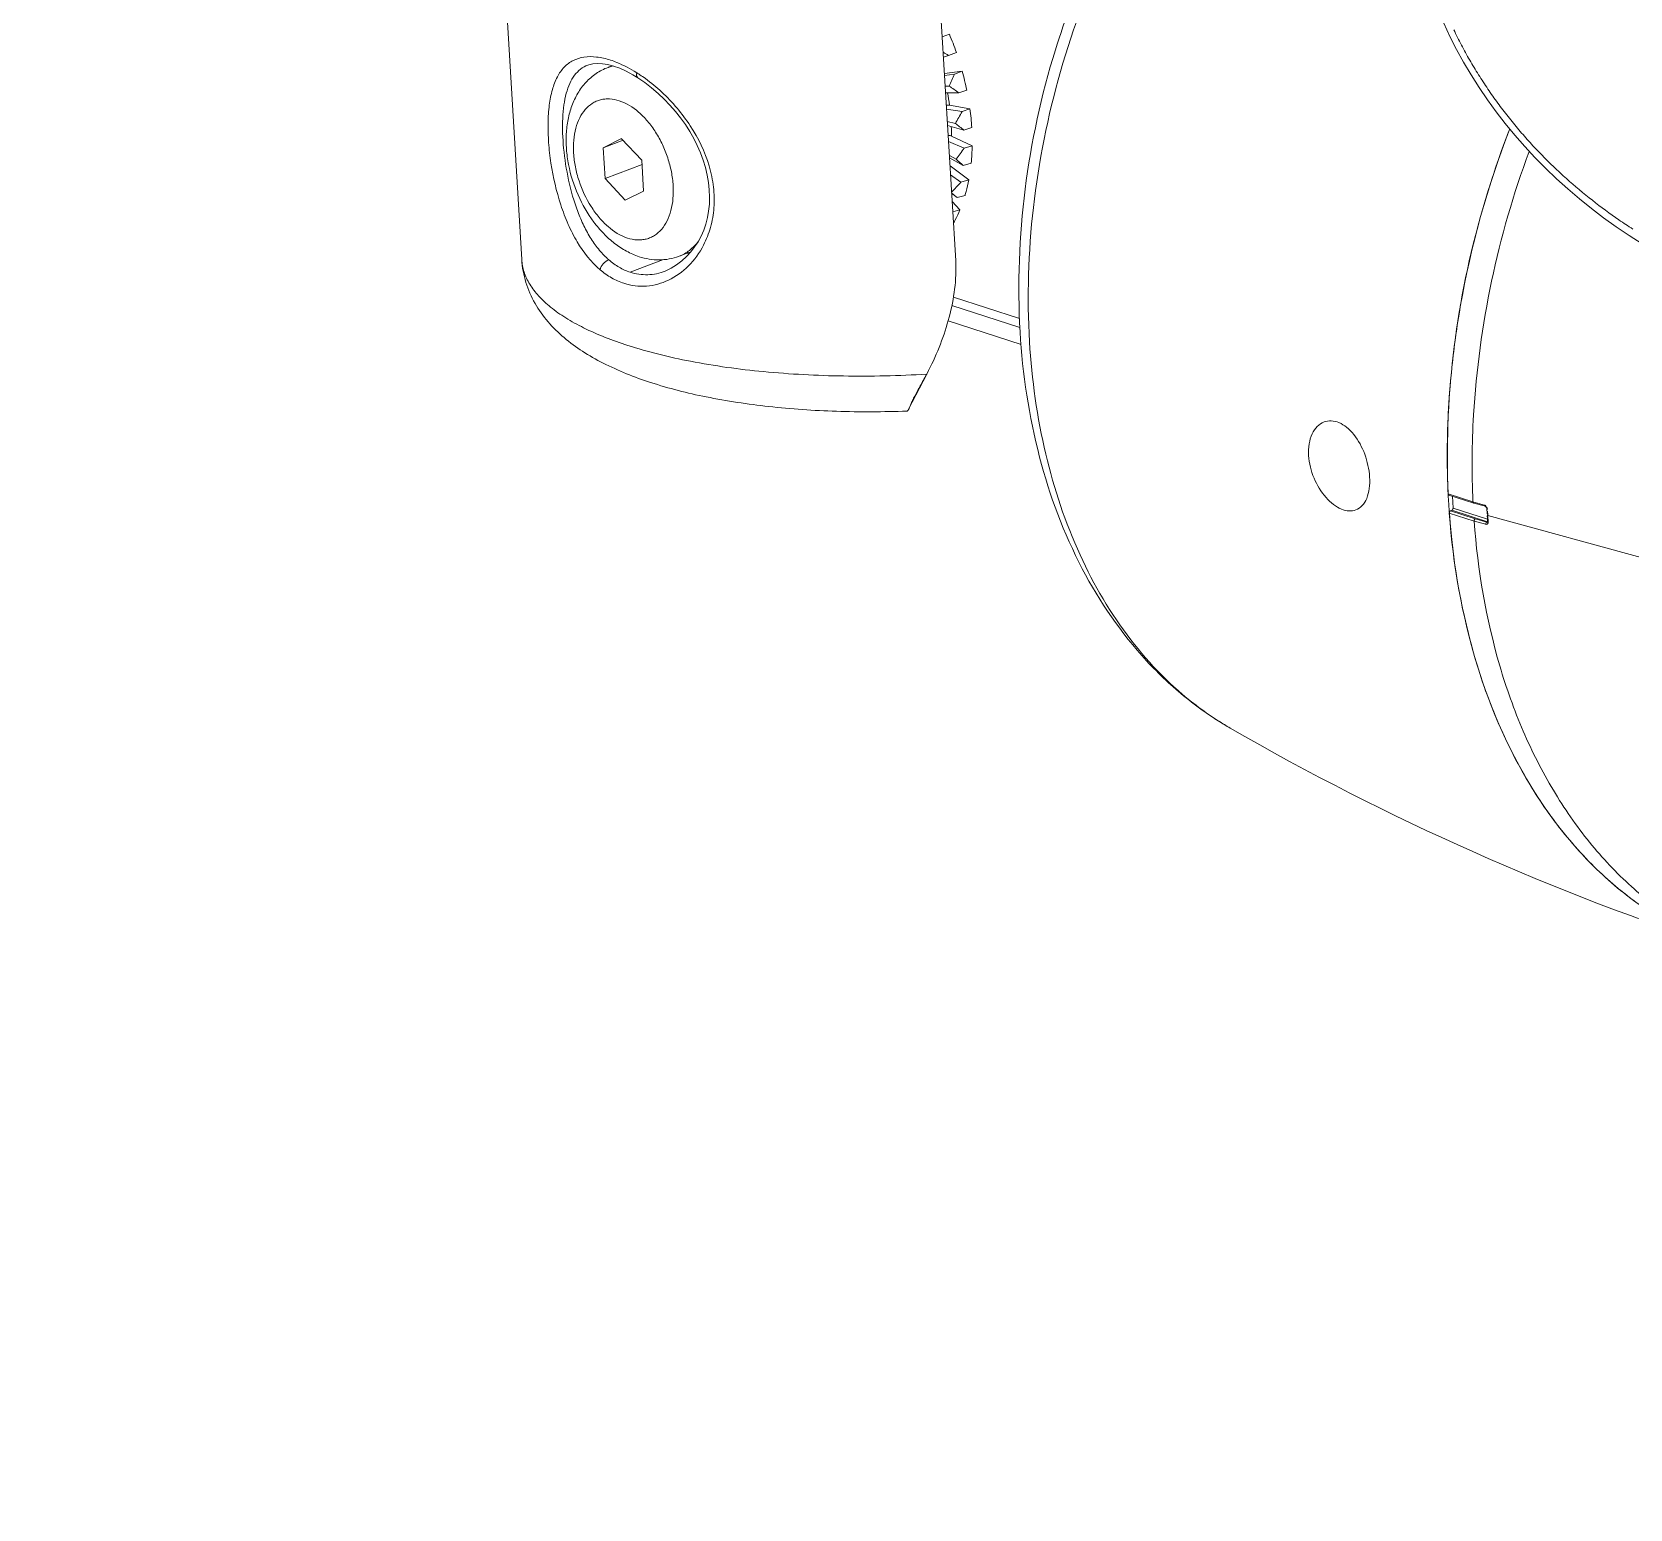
# Model space of a CAD drawing. Header units: millimetres. Extents: x 7106 to 73427, y -466 to 50348.
# Drawn here: x 28582 to 30520, y -461 to 1330 of the extents above; entities that cross this region are included whole.
import ezdxf

# ---------------------------------------------------------------- set-up
doc = ezdxf.new("R2010")
doc.units = ezdxf.units.MM
doc.linetypes.add('PDF_IMPORT', pattern=[1, 0.8, -0.2])
doc.layers.add('Cotas', color=1, linetype='Continuous')

# ---------------------------------------------------------------- blocks, each defined once
blk = doc.blocks.new('IB9389-HM EHM OK')
at = {"color": 1}
blk.add_wipeout([(153.89, 404.83), (155.96, 426.05), (156.41, 430.57), (156.38, 437.04), (154.93, 443.98), (151.66, 451.58), (136.79, 469.66), (121.53, 481.29), (94.57, 496.16), (65.62, 507.94), (33.52, 517.95), (-11.46, 528.22), (-52.49, 534.65), (-84.09, 537.96), (-106.97, 539.52), (-152.99, 540.53), (-202.03, 538.34), (-252.69, 531.86), (-297.24, 521.18), (-319.46, 513.13), (-338.53, 503.6), (-356.99, 489.67), (-367.65, 474.37), (-370.14, 464.51), (-370.39, 457.49), (-371.34, 415.98), (-371.37, 406.67), (-370.21, 399.19), (-366.57, 389.2), (-361.64, 380.82), (-345.8, 363.92), (-311.05, 341.89), (-286.31, 331.11), (-254.92, 320.59), (-255.02, 316.5), (-255.34, 302.48), (-258.02, 185.49), (-258.83, 150), (-261.25, 105.95), (-263.65, 65.97), (-267.7, 69.25), (-288.77, 83.54), (-314.38, 95.44), (-331.78, 100.37), (-346.48, 102.45), (-356.02, 103.05), (-371.74, 111.63), (-398.1, 120.21), (-407.19, 122.9), (-435, 125.13), (-460.01, 123.05), (-487.19, 116.54), (-500.44, 111.45), (-1226.28, -124.62), (-1242.22, -129.01), (-1265.55, -141.13), (-1278.69, -152.62), (-1285.54, -160.36), (-1295.27, -174.64), (-1300.96, -185.76), (-1302.72, -190.3), (-1303.24, -195.2), (-1302.49, -198.24), (-1301.72, -200.53), (-1296.26, -202.86), (-1288.19, -205.57), (-1285.43, -206.81), (-1276.09, -205.59), (-1243.66, -198.76), (-1211.69, -192.09), (-1192.58, -188.13), (-1187.22, -187.03), (-1191.61, -196.45), (-1199.05, -216.95), (-1203.63, -234.97), (-1206.5, -251.73), (-1208.72, -285.93), (-1206.01, -324.7), (-1198.89, -360.31), (-1185.84, -399.2), (-1170.35, -431.37), (-1155.92, -454.59), (-1127.28, -489.29), (-1095.09, -516.15), (-1060.07, -534.56), (-1027.71, -542.88), (-981.44, -541.1), (-934.42, -525.17), (-753.03, -466.4), (-647.75, -432.29), (-602.86, -413.06), (-516.79, -386.79), (-423.07, -359.43), (-383.58, -342.04), (-336.6, -327.61), (-275.71, -298.65), (-223.06, -265.49), (-198.09, -233.66), (-188.7, -214.42), (-180.85, -190.9), (-176.54, -170.09), (-174.57, -153.13), (-166.19, -150.42), (-157.02, -147.45), (-150.25, -145.25), (-146.9, -154.96), (-143.04, -163.12), (-138.3, -171.93), (-136.48, -175.46), (-123.77, -175.7), (-93.08, -174.26), (-59.88, -168.58), (-31.24, -157.53), (-18.9, -148.35), (-14, -142.61), (-9.34, -133.7), (-7.78, -126.86), (-5.99, -99.44), (-1.62, -26.96), (2.89, 48.04), (5.79, 96.19), (9.34, 144.52), (19.13, 244.78), (24.88, 303.7), (37.62, 306.01), (72.04, 314.52), (99.9, 324.84), (123.27, 337.84), (141.05, 354.34), (148.33, 366.83), (151.56, 380.99)], dxfattribs=at)
at = {"layer": 'Cotas', "color": 1, "lineweight": 13}
for points in [[(-319.45, -47.85, -0.010531), (-322.03, -52.99, -0.009346), (-324.79, -58.01, -0.008094), (-327.75, -62.93, -0.009343), (-330.88, -67.72, -0.009116), (-334.17, -72.39, -0.008403), (-337.63, -76.93, -0.008423), (-341.24, -81.34, -0.00783), (-344.99, -85.62, -0.016581), (-352.9, -93.74, -0.007808), (-357.15, -97.67, -0.016845), (-365.83, -104.94, -0.016764), (-374.72, -111.47, -0.008514), (-379.39, -114.56, -0.007511)], [(7.48, 127.54, -0.035442), (7.51, 124.75), (-7.51, -124.75, -0.060477), (-8.91, -132.39, -0.055689), (-11.96, -139.42, -0.047419), (-16.32, -145.6, -0.039087), (-21.68, -150.89, -0.03193), (-27.84, -155.46, -0.026153), (-34.74, -159.42, -0.039413), (-50.65, -165.9, -0.028721), (-69.25, -170.72, -0.022614), (-90.18, -173.94, -0.019315), (-112.83, -175.53, -0.017622), (-136.48, -175.46)], [(-186.15, -54.59, 0.028889), (-197.47, -24.2, 0.055252), (-226.69, 26.51, 0.062495), (-264.68, 66.83, 0.035914), (-286.1, 81.97, 0.039595), (-308.61, 93.25, 0.043896), (-331.78, 100.37, 0.047463), (-355.12, 103.07, -0.03724), (-337.9, 101.18, -0.035172), (-320.71, 96.78, -0.061741), (-286.8, 80.47, -0.052852), (-255, 54.91, -0.04606), (-226.98, 21.45, -0.04201), (-204.19, -18.17, -0.040366), (-187.83, -61.87, -0.040913), (-178.77, -107.37, -0.043603), (-177.47, -152.27, -0.042975), (-182.92, -189.91, -0.049209), (-194.39, -223.62, -0.057078), (-211.38, -252.03, -0.064812), (-233.2, -273.92, -0.003473), (-234.15, -274.64, -0.018214), (-240.74, -279.19, -0.009882), (-244.61, -281.54)], [(-137.01, -174.84), (-143.04, -163.12), (-143.69, -161.86, -0.054862), (-150.59, -144, -0.032882), (-152.41, -134.64, -0.045153), (-152.76, -125.18), (-146.72, -24.68, 0.034269), (-163.45, -7.36, 0.028277), (-182.3, 7.9, 0.028946), (-202, 20.46, 0.016958), (-211.65, 25.43, 0.020285), (-220.86, 29.35)], [(-148.26, -50.27), (-150.64, -49.35, 0.017062), (-153, -55.49), (-150.39, -56.46), (-148.66, -56.99)], [(-330.16, -213.36), (-326.28, -212.3, -0.053316), (-334.87, -260.74, -0.030047), (-342.71, -282.57, -0.032557), (-352.78, -302.33, -0.035748), (-364.9, -319.75, -0.039045), (-378.91, -334.55, -0.041807), (-394.58, -346.5, -0.043358), (-411.68, -355.43, -0.01907), (-419.87, -358.45), (-411.54, -355.74, 0.004658), (-410.86, -355.51, 0.052457), (-244.61, -281.54, 0.038494), (-229.91, -271.45, 0.036975), (-216.66, -259.05, 0.065724), (-195.12, -228.23, 0.056678), (-180.85, -190.9, 0.048882), (-174.29, -148.96, 0.089467), (-186.15, -54.59)], [(-26.1, -118.89, 0.030526), (-23.07, -112.99, 0.025098), (-20.58, -106.47, 0.041554), (-17.3, -92.53, 0.019443), (-16.52, -85.6, 0.022179), (-16.33, -79.03, 0.027059), (-16.74, -73.06, 0.038382), (-17.77, -67.9, 0.05219), (-19.44, -63.63, 0.069354), (-21.76, -60.37, 0.083461), (-24.73, -58.16, 0.080541), (-28.34, -57.03, 0.067059), (-32.54, -56.99, 0.052101), (-37.23, -58.03, 0.016733), (-39.35, -58.8, 0.043297), (-45.99, -62.25, 0.005733), (-47.04, -62.93, 0.0102), (-48.9, -64.22, 0.029805), (-54.37, -68.73, 0.060121), (-63.92, -80.04, 0.07274), (-70.22, -93.44, 0.042679), (-71.67, -100.5, 0.046493), (-71.83, -107.44, 0.049875), (-70.69, -114, 0.050411), (-68.38, -119.92, 0.078267), (-63.26, -126.95, 0.084903), (-56.67, -131.65, 0.092892), (-49.26, -133.63, 0.097012), (-41.72, -132.71, 0.052503), (-37.61, -130.89, 0.046379), (-33.77, -128.18)], [(-154.94, -61.75, 0.016523), (-156.45, -68.07), (-153.83, -68.98), (-149.38, -68.94)], [(-150.55, -66.74, -0.004792), (-152.32, -62.69), (-154.94, -61.75), (-148.99, -62.51)], [(-36.4, -60.46, -0.05959), (-32.42, -62.53, -0.056554), (-29.01, -65.48, -0.050873), (-26.29, -69.12, -0.045787), (-24.3, -73.3, -0.040124), (-23.02, -77.89, -0.036361), (-22.43, -82.75, -0.033865), (-22.49, -87.83, -0.030105), (-23.18, -93, -0.055158), (-26.37, -103.14, -0.057596), (-31.65, -112.22, -0.032067), (-34.94, -116.08, -0.03601), (-38.6, -119.36, -0.039487), (-42.58, -121.96, -0.044915), (-46.82, -123.8, -0.037307), (-50.19, -124.6, -0.086519), (-56.9, -124.56, -0.044898), (-60.16, -123.66), (-64.3, -122.11)], [(-54.96, -124.8), (-43.8, -129, 0.053618), (-40.11, -127.34, 0.048346), (-36.65, -124.86, 0.038935), (-33.55, -121.68, 0.034834), (-30.76, -117.86, 0.028511), (-28.35, -113.5, 0.022771), (-26.28, -108.7, 0.036002), (-23.21, -98.25, 0.030458), (-21.53, -87.48, 0.035344), (-21.25, -77.45, 0.023497), (-21.65, -73.04, 0.032029), (-22.43, -69.13, 0.0407), (-23.6, -65.81, 0.055263), (-25.19, -63.11, 0.065485), (-27.21, -61.07, 0.071778), (-29.66, -59.71), (-29.99, -59.6), (-31.34, -59.28), (-32.86, -59.15), (-34.52, -59.22), (-36.33, -59.51), (-38.27, -60.02), (-40.31, -60.76), (-42.46, -61.72), (-44.7, -62.9), (-46.38, -63.93), (-46.38, -63.94)], [(-38.07, -59.95, -0.03137), (-36.41, -60.45), (-38.07, -59.95)], [(-149.71, -74.48), (-154.88, -75.25), (-157.52, -74.37), (-150.69, -73.14, -0.013505), (-150.01, -68.94)], [(-149.25, -66.8), (-150.55, -66.74, 0.003699), (-153.83, -68.98)], [(-150.04, -79.88), (-155.49, -81.44), (-158.12, -80.59, -0.018404), (-157.52, -74.37)], [(-36.44, -113.76, 0.038664), (-33.43, -110.7, 0.032697), (-30.74, -107.03, 0.061499), (-26.68, -98.4, 0.031489), (-25.48, -93.79, 0.032944), (-24.89, -89.2, 0.036913), (-24.93, -84.82, 0.041488), (-25.62, -80.81, 0.050648), (-26.92, -77.34, 0.062466), (-28.79, -74.53, 0.073826), (-31.14, -72.5, 0.043222), (-32.47, -71.79, 0.040696), (-33.89, -71.3, 0.037808), (-35.38, -71.04, 0.036887), (-36.93, -71, 0.064482), (-40.16, -71.61)], [(-149.95, -78.53), (-152.66, -79.21, 0.002196), (-155.49, -81.44)], [(-46.63, -75.43, 0.039577), (-49.63, -78.48, 0.033588), (-52.33, -82.16, 0.030978), (-54.61, -86.31, 0.030751), (-56.39, -90.78, 0.031489), (-57.6, -95.4, 0.031827), (-58.19, -99.99, 0.036913), (-58.14, -104.37, 0.042737), (-57.45, -108.37, 0.053772), (-56.15, -111.85, 0.062538), (-54.29, -114.66, 0.074924), (-51.94, -116.69, 0.043222), (-50.61, -117.4, 0.040696), (-49.19, -117.89, 0.037808), (-47.7, -118.15, 0.036977), (-46.15, -118.19, 0.064643), (-42.92, -117.57)], [(-325.89, -205.83), (-317.57, -203.13, 0.008692), (-317.3, -194.18, 0.025659), (-318.37, -165.57, 0.004764), (-318.78, -161.23), (-318.85, -160.64, 0.016738), (-321.65, -140.5, 0.049388), (-338.19, -81.06, -0.025139), (-328.23, -111.13, -0.078967), (-317.58, -203.17), (-317.83, -203.56), (-326.16, -206.26), (-330.02, -207.34, 0.088377), (-330.41, -207.74), (-330.47, -207.89), (-330.51, -208.04), (-330.53, -208.18)], [(-151.28, -80.24, 0.013057), (-151.31, -83.43), (-158.26, -86.66), (-155.62, -87.48), (-150.36, -85.27)], [(-329.77, -206.91), (-325.89, -205.83, 0.026347), (-326.07, -176.78, 0.073543), (-344.66, -88.61)], [(-150.69, -90.76), (-155.29, -93.31), (-157.92, -92.51, -0.021359), (-158.26, -86.66)], [(-150.65, -90), (-152.92, -91.22, 0.002974), (-155.29, -93.31)], [(-150.85, -93.36), (-157.13, -98.08), (-154.5, -98.85, 0.007942), (-151.35, -102.24)], [(-153.25, -104.05, -0.000999), (-151.4, -102.51), (-153.25, -104.05), (-155.88, -103.31, -0.007606), (-156.23, -102.04, -0.018373), (-157.13, -98.08)], [(-154.18, -108.13, 0.02221), (-152.63, -111.46, 0.005919), (-152.07, -112.5)], [(-66.64, -118.62, 0.067484), (-63.68, -121.68, 0.032612), (-61.98, -122.81, 0.035951), (-60.16, -123.66)], [(-137.29, -174.2, 0.00187), (-137.72, -173.2, 0.004967), (-138.3, -171.93, 0.008496), (-139.03, -170.46, 0.008941), (-140.88, -167.02, -0.004198), (-143.04, -163.12, 0.018697), (-115.18, -163.73, 0.020074), (-88.45, -162.27, 0.023643), (-64.02, -158.82, 0.030492), (-42.97, -153.5, 0.037089), (-28.23, -147.6, 0.024068), (-22.22, -144.26, 0.030903), (-17.18, -140.69, 0.037472), (-13.17, -136.92, 0.047602), (-10.2, -132.99, 0.057122), (-8.31, -128.92, 0.06334), (-7.51, -124.75)], [(-55.56, -128.67, 0.082689), (-49.68, -129.84, 0.085054), (-43.79, -129)], [(-330.84, -210.39), (-385.38, -225.38, 0.026482), (-385.33, -221.24, 0.023228), (-385.66, -217.22, 0.045627), (-387.36, -209.59, 0.073752), (-394.02, -196.4, 0.02829), (-398.45, -190.74, 0.022816), (-403.4, -185.65, 0.018338), (-408.73, -181.02, 0.015829), (-414.33, -176.76, 0.024014), (-426.18, -169.16, 0.017678), (-438.64, -162.56, 0.013176), (-451.55, -156.71, 0.007213), (-458.13, -154.03, 0.006516), (-464.78, -151.52)], [(-273.77, -180.6, 0.106623), (-276.05, -179.11, 0.099141), (-278.47, -178.73, 0.089433), (-281.04, -179.34, 0.070617), (-283.59, -180.9, 0.053574), (-285.96, -183.29)], [(-281.84, -208.27, 0.061099), (-279.23, -206.74, 0.050408), (-276.71, -204.39, 0.083065), (-272.69, -197.89, 0.084197), (-270.89, -190.34, 0.056198), (-271.07, -186.45, 0.068318), (-272.05, -183.11)], [(-289.65, -189.92, 0.073463), (-291.28, -197.53, 0.04851), (-291.16, -201.4)], [(-410.86, -355.52, 0.046076), (-392.35, -347.42, 0.044487), (-375.32, -335.91, 0.041843), (-360.06, -321.17, 0.038601), (-346.82, -303.48, 0.035115), (-335.82, -283.1, 0.03201), (-327.25, -260.4, 0.05629), (-317.97, -209.62), (-317.94, -209.29), (-317.92, -208.89), (-317.91, -208.76, 0.004482), (-317.75, -206.37, 0.003729), (-317.6, -203.59)], [(-330.76, -211.96), (-330.78, -212.31), (-330.73, -212.6), (-330.75, -212.55), (-330.77, -212.47), (-330.78, -212.38, 0.005882), (-330.71, -211.31), (-330.67, -210.66), (-330.8, -209.7), (-330.58, -209.18), (-330.55, -208.52), (-330.53, -208.18, -0.000448), (-330.58, -209.18), (-330.62, -209.83)], [(-326.66, -211.55), (-318.36, -208.86), (-318.82, -208.66, -0.1419), (-319.18, -208.23, -0.102689), (-319.22, -207.93)], [(-326.28, -212.3), (-317.96, -209.6, -0.008839), (-318.77, -218.44, -0.052245), (-328.38, -263.9, -0.061206), (-346.39, -302.78, -0.034546), (-358.25, -319.06, -0.037595), (-371.81, -332.93, -0.03996), (-386.87, -344.18, -0.04147), (-403.22, -352.66)]]:
    blk.add_lwpolyline(points, format="xyb", dxfattribs=at)
for points in [[(-149.03, -63.16), (-152.32, -62.69)], [(-29.67, -59.71), (-29.65, -59.72)], [(-47.68, -91.54), (-40.92, -84.32)], [(-35.39, -97.65), (-34.77, -87.36), (-41.43, -84.86)], [(-40.92, -84.31), (-34.77, -87.36)], [(-48.3, -101.83), (-47.68, -91.55)], [(-42.15, -104.87), (-35.39, -97.64), (-47.77, -93)], [(-151.03, -96.46), (-154.5, -98.85)], [(-151.57, -105.33), (-154.18, -108.13), (-151.78, -108.8)], [(-42.15, -104.88), (-48.3, -101.83)], [(-152.01, -137.33), (-174.15, -144.5)], [(-174.24, -147.51), (-151.48, -140.13)], [(-150.24, -145.25), (-174.65, -153.16)], [(-330.73, -211.66), (-319.22, -207.93), (-318.98, -203.93)], [(-330.41, -207.74), (-330.34, -207.61)], [(-330.34, -207.61), (-330.25, -207.49)], [(-330.25, -207.49), (-330.17, -207.41), (-330.09, -207.36), (-330.03, -207.34)], [(-330.2, -207.45), (-330.01, -207.39)], [(-326.16, -206.26), (-326.16, -206.26)], [(-317.6, -203.59), (-317.59, -203.44)], [(-330.78, -209.35), (-330.76, -209.01)], [(-330.76, -211.97), (-330.71, -211.31)], [(-330.74, -212.59), (-330.74, -212.59)], [(-330.72, -212.52), (-318.82, -208.66)], [(-330.53, -212.6), (-330.72, -212.52)], [(-326.66, -211.55), (-330.53, -212.61)]]:
    blk.add_lwpolyline(points, dxfattribs=at)
at = {"layer": 'Cotas', "color": 1, "linetype": 'PDF_IMPORT', "lineweight": 13, "ltscale": 0.347847}
blk.add_lwpolyline([(-330.84, -210.39), (-330.97, -212.45)], dxfattribs=at)
at = {"layer": 'Cotas', "color": 1, "lineweight": 13}
for centre, radius, start, end in [((64.12, -425.5), 426.86, 119.8841, 120.1672), ((40.05, 31.73), 222.36, 208.7574, 209.9295), ((-16.87, 9.81), 169.46, 215.0379, 216.5986), ((-70.52, -91.12), 32.46, 282.1311, 283.5643), ((-329.13, -208.59), 1.8, 112.2063, 119.3323), ((-284.76, -203.24), 5.65, 250.0598, 273.825), ((-330.02, -212.59), 0.962, 203.2085, 219.2284), ((-330.34, -212.81), 0.577, 222.3891, 254.3959), ((-330.62, -212.29), 0.326, 246.9862, 285.631)]:
    blk.add_arc(centre, radius, start, end, dxfattribs=at)
for centre, major_axis, ratio, start_param, end_param in [((-454.53, -10.54), (138.45, 69.66), 0.840933, 4.53943, 7.779487), ((-31.46, -93.55), (32.12, 29.24), 0.751386, 1.36432, 3.444993)]:
    blk.add_ellipse(centre, major_axis=major_axis, ratio=ratio, start_param=start_param, end_param=end_param, dxfattribs=at)
for points in [[(-45.97, -63.29), (-46.03, -63.55), (-46.17, -63.8), (-46.38, -63.93)], [(-45.99, -62.25), (-45.94, -62.44), (-45.93, -62.62), (-45.92, -62.81)], [(-45.92, -62.81), (-45.92, -62.97), (-45.93, -63.13), (-45.97, -63.29)], [(-54.36, -68.73), (-54.4, -68.77), (-54.43, -68.79), (-54.47, -68.83)], [(-149.92, -73.12), (-150.18, -73.1), (-150.44, -73.1), (-150.69, -73.14)], [(-149.63, -73.15), (-149.73, -73.14), (-149.83, -73.12), (-149.92, -73.12)], [(-40.15, -71.62), (-42.54, -72.39), (-44.72, -73.78), (-46.63, -75.43)], [(-150.54, -83.25), (-150.8, -83.27), (-151.06, -83.31), (-151.31, -83.43)], [(-150.24, -83.24), (-150.34, -83.24), (-150.44, -83.24), (-150.54, -83.25)], [(-42.92, -117.57), (-40.54, -116.8), (-38.35, -115.4), (-36.44, -113.76)], [(-33.77, -128.19), (-30.7, -125.6), (-28.17, -122.35), (-26.1, -118.89)], [(-36.65, -124.86), (-35.93, -125.08), (-35.29, -125.56), (-34.78, -126.15)], [(-34.78, -126.15), (-34.27, -126.73), (-33.89, -127.43), (-33.77, -128.19)], [(-137.29, -174.2), (-137.19, -174.45), (-137.08, -174.69), (-136.96, -174.93)], [(-136.96, -174.93), (-136.89, -175.06), (-136.82, -175.2), (-136.72, -175.32)], [(-136.72, -175.32), (-136.65, -175.4), (-136.57, -175.46), (-136.48, -175.46)], [(-273.77, -180.6), (-273.04, -181.32), (-272.48, -182.2), (-272.05, -183.11)], [(-289.65, -189.92), (-288.76, -187.53), (-287.56, -185.26), (-285.96, -183.29)], [(-317.65, -203.41), (-317.6, -203.33), (-317.57, -203.24), (-317.57, -203.14)], [(-291.16, -201.4), (-291, -202.52), (-290.75, -203.63), (-290.31, -204.68)], [(-330.72, -208.32), (-330.7, -208.07), (-330.64, -207.83), (-330.53, -207.62)], [(-330.72, -208.32), (-330.7, -208.31), (-330.68, -208.3), (-330.64, -208.29)], [(-330.64, -208.29), (-330.59, -208.27), (-330.54, -208.23), (-330.53, -208.18)], [(-330.21, -207.18), (-330.15, -207.12), (-330.09, -207.06), (-330.01, -207.02)], [(-329.85, -207.19), (-329.89, -207.26), (-329.95, -207.31), (-330.03, -207.33)], [(-329.77, -206.91), (-329.78, -207.01), (-329.8, -207.11), (-329.85, -207.19)], [(-329.81, -206.92), (-329.8, -206.91), (-329.78, -206.91), (-329.77, -206.9)], [(-325.97, -206.11), (-326.02, -206.17), (-326.08, -206.24), (-326.16, -206.26)], [(-325.89, -205.83), (-325.9, -205.92), (-325.92, -206.02), (-325.97, -206.11)], [(-317.83, -203.56), (-317.76, -203.54), (-317.69, -203.47), (-317.65, -203.41)], [(-290.31, -204.68), (-289.94, -205.57), (-289.45, -206.42), (-288.79, -207.12)], [(-288.79, -207.12), (-288.2, -207.75), (-287.48, -208.25), (-286.68, -208.55)], [(-284.38, -208.88), (-283.5, -208.84), (-282.64, -208.6), (-281.84, -208.27)], [(-330.97, -212.46), (-330.98, -212.59), (-330.97, -212.74), (-330.93, -212.87)], [(-330.87, -212.41), (-330.9, -212.43), (-330.94, -212.44), (-330.97, -212.45)], [(-330.93, -212.87), (-330.93, -212.9), (-330.91, -212.94), (-330.91, -212.96)], [(-330.83, -212.4), (-330.84, -212.4), (-330.85, -212.41), (-330.87, -212.42)], [(-330.84, -210.39), (-330.83, -210.16), (-330.81, -209.93), (-330.8, -209.7)], [(-330.66, -210.29), (-330.7, -210.35), (-330.77, -210.37), (-330.84, -210.39)], [(-330.78, -212.31), (-330.78, -212.34), (-330.81, -212.37), (-330.83, -212.4)], [(-330.72, -212.52), (-330.74, -212.51), (-330.75, -212.5), (-330.77, -212.49)], [(-330.65, -210.25), (-330.65, -210.26), (-330.65, -210.28), (-330.66, -210.29)], [(-330.53, -212.6), (-330.5, -212.62), (-330.47, -212.63), (-330.45, -212.65)], [(-330.5, -213.36), (-330.38, -213.4), (-330.27, -213.38), (-330.16, -213.36)], [(-330.45, -212.65), (-330.37, -212.71), (-330.3, -212.8), (-330.25, -212.9)], [(-330.25, -212.9), (-330.21, -212.99), (-330.18, -213.1), (-330.16, -213.2)], [(-330.17, -213.2), (-330.16, -213.25), (-330.16, -213.3), (-330.16, -213.35)], [(-326.65, -211.55), (-326.6, -211.57), (-326.54, -211.62), (-326.49, -211.66)], [(-326.49, -211.66), (-326.33, -211.83), (-326.26, -212.08), (-326.28, -212.3)], [(-318.78, -208.69), (-318.83, -208.67), (-318.86, -208.65), (-318.9, -208.62)], [(-318.07, -209.12), (-318.15, -209), (-318.27, -208.89), (-318.4, -208.83)], [(-317.96, -209.6), (-317.94, -209.44), (-317.99, -209.27), (-318.07, -209.12)]]:
    blk.add_open_spline(points, degree=3, dxfattribs=at)

msp = doc.modelspace()

# ---------------------------------------------------------------- block references
at = {"layer": 'Cotas', "xscale": -3.623622844581223, "yscale": 3.623622844581223, "zscale": 3.623622844581223}
msp.add_blockref('IB9389-HM EHM OK', (29148.3, 1506.2), dxfattribs=at)

doc.saveas('drawing.dxf')
